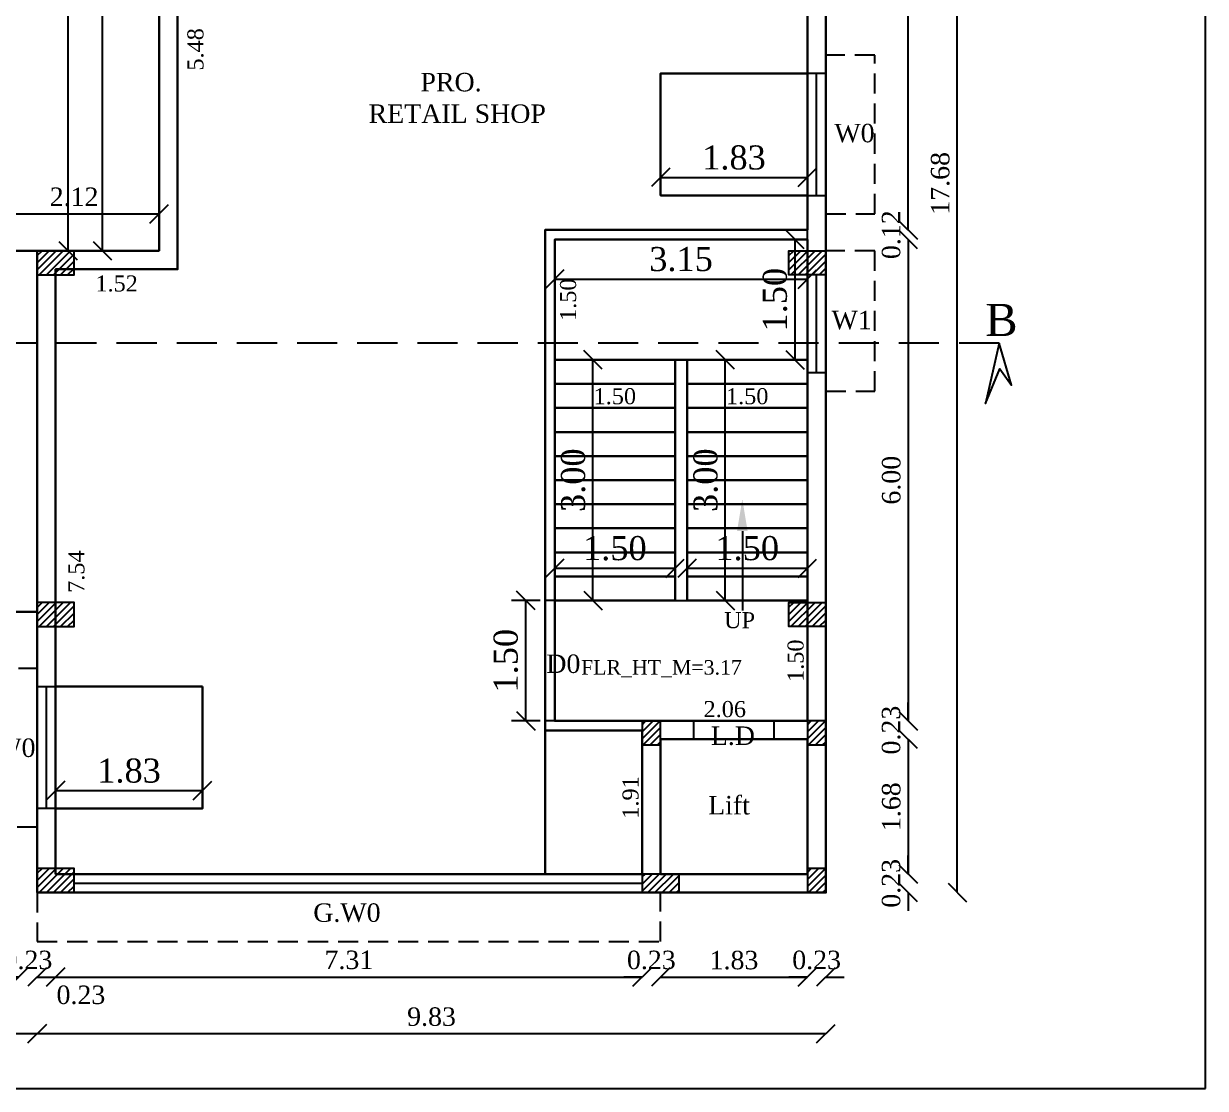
# Model space of a CAD drawing. Header units: metres. Extents: x 2 to 142, y 1 to 82.
# Drawn here: x 127.52 to 142.25, y 2.11 to 15.38 of the extents above; entities that cross this region are included whole.
import ezdxf
from ezdxf import colors
from ezdxf.entities.mleader import LeaderData, LeaderLine
from ezdxf.math import Vec2, Vec3

# ---------------------------------------------------------------- set-up
doc = ezdxf.new("R2010")
doc.units = ezdxf.units.M
doc.header["$MEASUREMENT"] = 0
for name, pattern in [('Dashed (½x)', [0.375, 0.25, -0.125]), ('DASHED2', [0.375, 0.25, -0.125]), ('HIDDENX2', [0.75, 0.5, -0.25])]:
    doc.linetypes.add(name, pattern=pattern)
for name, color, linetype, lineweight in [('BLK_1_FLR_1_BLT_UP_AREA', 13, 'Continuous', 30), ('BLK_1_FLR_1_BLT_UP_AREA_EXISTING', 1, 'Continuous', 30), ('BLK_1_FLR_1_CARPET_AREA', 13, 'Continuous', 30), ('BLK_1_FLR_1_EXIT_WIDTH_STAIR', 1, 'Continuous', 30), ('BLK_1_FLR_1_LIFT_1', 30, 'Continuous', 30), ('BLK_1_FLR_1_REGULAR_ROOM_1', 2, 'Continuous', 30), ('BLK_1_FLR_1_ROOM_1_LIGHT_VENTILATION_1', 232, 'Continuous', 30), ('BLK_1_FLR_1_ROOM_1_LIGHT_VENTILATION_6', 232, 'Continuous', 30), ('BLK_1_FLR_1_STAIR_1', 1, 'Continuous', 30), ('BLK_1_FLR_1_STAIR_1_FLIGHT_1', 7, 'Continuous', 30), ('BLK_1_FLR_1_STAIR_1_FLIGHT_2', 7, 'Continuous', 30), ('BLK_1_FLR_1_STAIR_1_LANDING_1', 7, 'Continuous', 30)]:
    doc.layers.add(name, color=color, linetype=linetype, lineweight=lineweight)
doc.styles.get("Standard").update_dxf_attribs({"font": 'BOOKOS.TTF'})
doc.dimstyles.new('M', dxfattribs={"dimtxt": 0.3, "dimasz": 0.23, "dimexe": 0.18, "dimexo": 0.0625, "dimgap": 0.09, "dimtad": 1, "dimzin": 0, "dimdsep": 46, "dimtxsty": 'Standard', "dimblk": 'OBLIQUE', "dimcen": 0.09, "dimclrd": 256, "dimclre": 256, "dimclrt": 256, "dimadec": 0, "dimazin": 0, "dimtfac": 1, "dimtix": 1, "dimtofl": 0, "dimtmove": 0, "dimatfit": 3, "dimfxl": 0, "dimtolj": 1, "dimtzin": 0, "dimarcsym": 0})
doc.dimstyles.new('PLAN', dxfattribs={"dimtxt": 0.2, "dimasz": 0.08, "dimexe": 0.01, "dimexo": 0.2, "dimgap": 0.04, "dimtad": 1, "dimzin": 1, "dimdsep": 46, "dimtxsty": 'Standard', "dimcen": 2.5, "dimse1": 1, "dimse2": 1, "dimsd1": 1, "dimsd2": 1, "dimclrd": 256, "dimclrt": 256, "dimadec": 0, "dimazin": 0, "dimtfac": 1, "dimtix": 1, "dimtmove": 0, "dimatfit": 3, "dimfxl": 0, "dimlwd": 13, "dimarcsym": 0})
doc.dimstyles.get("Standard").update_dxf_attribs({"dimtxt": 0.23, "dimasz": 0.23, "dimexe": 0.18, "dimexo": 0.0625, "dimgap": 0.09, "dimtad": 1, "dimzin": 0, "dimdsep": 46, "dimtxsty": 'Standard', "dimblk": 'OBLIQUE', "dimcen": 0.09, "dimse1": 1, "dimse2": 1, "dimclrd": 256, "dimclre": 256, "dimclrt": 256, "dimadec": 0, "dimazin": 0, "dimtfac": 1, "dimtix": 1, "dimtofl": 0, "dimtmove": 0, "dimatfit": 3, "dimfxl": 0, "dimtolj": 1, "dimtzin": 0, "dimarcsym": 0})
pattern_1 = [(45, (-16800.35224, 1373.363667), (-0.04419417382, 0.04419417382), [])]
pattern_2 = [(45, (-16800.35224, 1377.748667), (-0.04419417382, 0.04419417382), [])]

# ---------------------------------------------------------------- blocks, each defined once
blk = doc.blocks.new('_Oblique')
at = {"color": 0, "linetype": 'ByBlock', "lineweight": -2}
blk.add_line((-0.5, -0.5), (0.5, 0.5), dxfattribs=at)
blk = doc.blocks.new('*D171')
at = {"lineweight": -2}
blk.add_line((126.862, 4.553), (126.862, 8.053), dxfattribs=at)
at = {"layer": 'Defpoints', "color": 0}
for p in [(126.862, 8.053), (127.686, 8.053), (127.686, 4.553)]:
    blk.add_point(p, dxfattribs=at)
at = {"lineweight": -2, "xscale": 0.23, "yscale": 0.23, "zscale": 0.23}
for p, rotation in [((126.862, 8.053), 90), ((126.862, 4.553), 270)]:
    blk.add_blockref('_Oblique', p, dxfattribs=dict(at, rotation=rotation))
at = {"insert": (126.651, 6.303), "char_height": 0.23, "attachment_point": 5, "rotation": 90}
blk.add_mtext('\\A1;3.50', dxfattribs=at)
blk = doc.blocks.new('*D172')
at = {"lineweight": -2}
blk.add_line((127.086, 13.013), (129.206, 13.013), dxfattribs=at)
at = {"layer": 'Defpoints', "color": 0}
for p in [(129.206, 13.013), (127.086, 12.553), (129.206, 12.553)]:
    blk.add_point(p, dxfattribs=at)
at = {"lineweight": -2, "xscale": 0.23, "yscale": 0.23, "zscale": 0.23, "rotation": 180}
blk.add_blockref('_Oblique', (127.086, 13.013), dxfattribs=at)
at = {"lineweight": -2, "xscale": 0.23, "yscale": 0.23, "zscale": 0.23}
blk.add_blockref('_Oblique', (129.206, 13.013), dxfattribs=at)
at = {"insert": (128.146, 13.224), "char_height": 0.23, "attachment_point": 5}
blk.add_mtext('\\A1;2.12', dxfattribs=at)
blk = doc.blocks.new('*D173')
at = {"lineweight": -2}
blk.add_line((128.07, 12.553), (128.07, 19.613), dxfattribs=at)
at = {"layer": 'Defpoints', "color": 0}
for p in [(127.086, 19.613), (128.07, 19.613), (127.086, 12.553)]:
    blk.add_point(p, dxfattribs=at)
at = {"lineweight": -2, "xscale": 0.23, "yscale": 0.23, "zscale": 0.23}
for p, rotation in [((128.07, 19.613), 90), ((128.07, 12.553), 270)]:
    blk.add_blockref('_Oblique', p, dxfattribs=dict(at, rotation=rotation))
at = {"insert": (127.859, 16.083), "char_height": 0.23, "attachment_point": 5, "rotation": 90}
blk.add_mtext('\\A1;7.06', dxfattribs=at)
blk = doc.blocks.new('*D198')
at = {"lineweight": -2}
blk.add_line((122.186, 3.5), (127.456, 3.5), dxfattribs=at)
at = {"layer": 'Defpoints', "color": 0}
for p in [(122.186, 8.283), (127.456, 8.283), (127.456, 3.5)]:
    blk.add_point(p, dxfattribs=at)
at = {"lineweight": -2, "xscale": 0.23, "yscale": 0.23, "zscale": 0.23, "rotation": 180}
blk.add_blockref('_Oblique', (122.186, 3.5), dxfattribs=at)
at = {"lineweight": -2, "xscale": 0.23, "yscale": 0.23, "zscale": 0.23}
blk.add_blockref('_Oblique', (127.456, 3.5), dxfattribs=at)
at = {"insert": (124.821, 3.714), "char_height": 0.23, "attachment_point": 5}
blk.add_mtext('\\A1;5.27', dxfattribs=at)
blk = doc.blocks.new('*D199')
at = {"lineweight": -2}
blk.add_line((127.686, 3.5), (127.916, 3.5), dxfattribs=at)
at = {"layer": 'Defpoints', "color": 0}
for p in [(127.686, 7.12), (127.916, 4.853), (127.916, 3.5)]:
    blk.add_point(p, dxfattribs=at)
at = {"lineweight": -2, "xscale": 0.23, "yscale": 0.23, "zscale": 0.23, "rotation": 180}
blk.add_blockref('_Oblique', (127.686, 3.5), dxfattribs=at)
at = {"lineweight": -2, "xscale": 0.23, "yscale": 0.23, "zscale": 0.23}
blk.add_blockref('_Oblique', (127.916, 3.5), dxfattribs=at)
at = {"insert": (128.231, 3.276), "char_height": 0.23, "attachment_point": 5}
blk.add_mtext('\\A1;0.23', dxfattribs=at)
blk = doc.blocks.new('*D200')
at = {"lineweight": -2}
blk.add_line((127.916, 3.5), (135.226, 3.5), dxfattribs=at)
at = {"layer": 'Defpoints', "color": 0}
for p in [(127.916, 4.853), (135.226, 4.783), (135.226, 3.5)]:
    blk.add_point(p, dxfattribs=at)
at = {"lineweight": -2, "xscale": 0.23, "yscale": 0.23, "zscale": 0.23, "rotation": 180}
blk.add_blockref('_Oblique', (127.916, 3.5), dxfattribs=at)
at = {"lineweight": -2, "xscale": 0.23, "yscale": 0.23, "zscale": 0.23}
blk.add_blockref('_Oblique', (135.226, 3.5), dxfattribs=at)
at = {"insert": (131.571, 3.712), "char_height": 0.23, "attachment_point": 5}
blk.add_mtext('\\A1;7.31', dxfattribs=at)
blk = doc.blocks.new('*D201')
at = {"lineweight": -2}
for p, q in [((135.226, 3.5), (134.996, 3.5)), ((135.456, 3.5), (135.686, 3.5))]:
    blk.add_line(p, q, dxfattribs=at)
at = {"layer": 'Defpoints', "color": 0}
for p in [(135.226, 4.783), (135.456, 4.783), (135.456, 3.5)]:
    blk.add_point(p, dxfattribs=at)
at = {"lineweight": -2, "xscale": 0.23, "yscale": 0.23, "zscale": 0.23}
blk.add_blockref('_Oblique', (135.226, 3.5), dxfattribs=at)
at = {"lineweight": -2, "xscale": 0.23, "yscale": 0.23, "zscale": 0.23, "rotation": 180}
blk.add_blockref('_Oblique', (135.456, 3.5), dxfattribs=at)
at = {"insert": (135.341, 3.711), "char_height": 0.23, "attachment_point": 5}
blk.add_mtext('\\A1;0.23', dxfattribs=at)
blk = doc.blocks.new('*D202')
at = {"lineweight": -2}
blk.add_line((135.456, 3.5), (137.286, 3.5), dxfattribs=at)
at = {"layer": 'Defpoints', "color": 0}
for p in [(135.456, 4.783), (137.286, 4.853), (137.286, 3.5)]:
    blk.add_point(p, dxfattribs=at)
at = {"lineweight": -2, "xscale": 0.23, "yscale": 0.23, "zscale": 0.23, "rotation": 180}
blk.add_blockref('_Oblique', (135.456, 3.5), dxfattribs=at)
at = {"lineweight": -2, "xscale": 0.23, "yscale": 0.23, "zscale": 0.23}
blk.add_blockref('_Oblique', (137.286, 3.5), dxfattribs=at)
at = {"insert": (136.371, 3.709), "char_height": 0.23, "attachment_point": 5}
blk.add_mtext('\\A1;1.83', dxfattribs=at)
blk = doc.blocks.new('*D203')
at = {"lineweight": -2}
for p, q in [((137.286, 3.5), (137.056, 3.5)), ((137.516, 3.5), (137.746, 3.5))]:
    blk.add_line(p, q, dxfattribs=at)
at = {"layer": 'Defpoints', "color": 0}
for p in [(137.286, 4.853), (137.516, 4.853), (137.516, 3.5)]:
    blk.add_point(p, dxfattribs=at)
at = {"lineweight": -2, "xscale": 0.23, "yscale": 0.23, "zscale": 0.23}
blk.add_blockref('_Oblique', (137.286, 3.5), dxfattribs=at)
at = {"lineweight": -2, "xscale": 0.23, "yscale": 0.23, "zscale": 0.23, "rotation": 180}
blk.add_blockref('_Oblique', (137.516, 3.5), dxfattribs=at)
at = {"insert": (137.401, 3.711), "char_height": 0.23, "attachment_point": 5}
blk.add_mtext('\\A1;0.23', dxfattribs=at)
blk = doc.blocks.new('*D204')
at = {"lineweight": -2}
blk.add_line((127.686, 2.795), (137.516, 2.795), dxfattribs=at)
at = {"layer": 'Defpoints', "color": 0}
for p in [(127.686, 4.553), (137.516, 4.553), (137.516, 2.795)]:
    blk.add_point(p, dxfattribs=at)
at = {"lineweight": -2, "xscale": 0.23, "yscale": 0.23, "zscale": 0.23, "rotation": 180}
blk.add_blockref('_Oblique', (127.686, 2.795), dxfattribs=at)
at = {"lineweight": -2, "xscale": 0.23, "yscale": 0.23, "zscale": 0.23}
blk.add_blockref('_Oblique', (137.516, 2.795), dxfattribs=at)
at = {"insert": (132.601, 3.004), "char_height": 0.23, "attachment_point": 5}
blk.add_mtext('\\A1;9.83', dxfattribs=at)
blk = doc.blocks.new('*D90')
at = {"lineweight": -2}
blk.add_line((109.836, 2.795), (127.686, 2.795), dxfattribs=at)
at = {"layer": 'Defpoints', "color": 0}
for p in [(109.836, 10.583), (127.686, 8.053), (127.686, 2.795)]:
    blk.add_point(p, dxfattribs=at)
at = {"lineweight": -2, "xscale": 0.23, "yscale": 0.23, "zscale": 0.23, "rotation": 180}
blk.add_blockref('_Oblique', (109.836, 2.795), dxfattribs=at)
at = {"lineweight": -2, "xscale": 0.23, "yscale": 0.23, "zscale": 0.23}
blk.add_blockref('_Oblique', (127.686, 2.795), dxfattribs=at)
at = {"insert": (118.761, 3.006), "char_height": 0.23, "attachment_point": 5}
blk.add_mtext('\\A1;17.85', dxfattribs=at)
blk = doc.blocks.new('*D205')
at = {"lineweight": -2}
blk.add_line((128.498, 12.553), (128.498, 22.233), dxfattribs=at)
at = {"layer": 'Defpoints', "color": 0}
for p in [(128.498, 22.233), (129.206, 22.233), (129.206, 12.553)]:
    blk.add_point(p, dxfattribs=at)
at = {"lineweight": -2, "xscale": 0.23, "yscale": 0.23, "zscale": 0.23}
for p, rotation in [((128.498, 22.233), 90), ((128.498, 12.553), 270)]:
    blk.add_blockref('_Oblique', p, dxfattribs=dict(at, rotation=rotation))
at = {"insert": (128.289, 17.393), "char_height": 0.23, "attachment_point": 5, "rotation": 90}
blk.add_mtext('\\A1;9.68', dxfattribs=at)
blk = doc.blocks.new('*D209')
at = {"lineweight": -2}
blk.add_line((138.542, 12.813), (138.542, 22.003), dxfattribs=at)
at = {"layer": 'Defpoints', "color": 0}
for p in [(137.516, 22.003), (138.542, 22.003), (137.286, 12.813)]:
    blk.add_point(p, dxfattribs=at)
at = {"lineweight": -2, "xscale": 0.23, "yscale": 0.23, "zscale": 0.23}
for p, rotation in [((138.542, 22.003), 90), ((138.542, 12.813), 270)]:
    blk.add_blockref('_Oblique', p, dxfattribs=dict(at, rotation=rotation))
at = {"insert": (138.333, 17.408), "char_height": 0.23, "attachment_point": 5, "rotation": 90}
blk.add_mtext('\\A1;9.19', dxfattribs=at)
blk = doc.blocks.new('*D93')
at = {"lineweight": -2}
blk.add_line((139.154, 4.553), (139.154, 22.233), dxfattribs=at)
at = {"layer": 'Defpoints', "color": 0}
for p in [(137.516, 22.233), (139.154, 22.233), (137.516, 4.553)]:
    blk.add_point(p, dxfattribs=at)
at = {"lineweight": -2, "xscale": 0.23, "yscale": 0.23, "zscale": 0.23}
for p, rotation in [((139.154, 22.233), 90), ((139.154, 4.553), 270)]:
    blk.add_blockref('_Oblique', p, dxfattribs=dict(at, rotation=rotation))
at = {"insert": (138.943, 13.393), "char_height": 0.23, "attachment_point": 5, "rotation": 90}
blk.add_mtext('\\A1;17.68', dxfattribs=at)
blk = doc.blocks.new('*D78')
at = {"lineweight": -2}
for p, q in [((127.456, 3.5), (127.226, 3.5)), ((127.686, 3.5), (127.916, 3.5))]:
    blk.add_line(p, q, dxfattribs=at)
at = {"layer": 'Defpoints', "color": 0}
for p in [(127.456, 3.5), (127.456, 3.5), (127.686, 3.5)]:
    blk.add_point(p, dxfattribs=at)
at = {"lineweight": -2, "xscale": 0.23, "yscale": 0.23, "zscale": 0.23}
blk.add_blockref('_Oblique', (127.456, 3.5), dxfattribs=at)
at = {"lineweight": -2, "xscale": 0.23, "yscale": 0.23, "zscale": 0.23, "rotation": 180}
blk.add_blockref('_Oblique', (127.686, 3.5), dxfattribs=at)
at = {"insert": (127.571, 3.711), "char_height": 0.23, "attachment_point": 5}
blk.add_mtext('\\A1;0.23', dxfattribs=at)
blk = doc.blocks.new('*D249')
at = {"lineweight": -2}
for p, q in [((138.542, 6.693), (138.542, 6.923)), ((138.542, 6.463), (138.542, 6.233))]:
    blk.add_line(p, q, dxfattribs=at)
at = {"layer": 'Defpoints', "color": 0}
for p in [(137.286, 6.693), (137.286, 6.463), (138.542, 6.463)]:
    blk.add_point(p, dxfattribs=at)
at = {"lineweight": -2, "xscale": 0.23, "yscale": 0.23, "zscale": 0.23}
for p, rotation in [((138.542, 6.693), 270), ((138.542, 6.463), 90)]:
    blk.add_blockref('_Oblique', p, dxfattribs=dict(at, rotation=rotation))
at = {"insert": (138.331, 6.578), "char_height": 0.23, "attachment_point": 5, "rotation": 90}
blk.add_mtext('\\A1;0.23', dxfattribs=at)
blk = doc.blocks.new('*D250')
at = {"lineweight": -2}
blk.add_line((138.542, 6.463), (138.542, 4.783), dxfattribs=at)
at = {"layer": 'Defpoints', "color": 0}
for p in [(137.286, 6.463), (137.286, 4.783), (138.542, 4.783)]:
    blk.add_point(p, dxfattribs=at)
at = {"lineweight": -2, "xscale": 0.23, "yscale": 0.23, "zscale": 0.23}
for p, rotation in [((138.542, 6.463), 90), ((138.542, 4.783), 270)]:
    blk.add_blockref('_Oblique', p, dxfattribs=dict(at, rotation=rotation))
at = {"insert": (138.333, 5.623), "char_height": 0.23, "attachment_point": 5, "rotation": 90}
blk.add_mtext('\\A1;1.68', dxfattribs=at)
blk = doc.blocks.new('*D251')
at = {"lineweight": -2}
for p, q in [((138.542, 4.783), (138.542, 5.013)), ((138.542, 4.553), (138.542, 4.323))]:
    blk.add_line(p, q, dxfattribs=at)
at = {"layer": 'Defpoints', "color": 0}
for p in [(137.286, 4.783), (137.286, 4.553), (138.542, 4.553)]:
    blk.add_point(p, dxfattribs=at)
at = {"lineweight": -2, "xscale": 0.23, "yscale": 0.23, "zscale": 0.23}
for p, rotation in [((138.542, 4.783), 270), ((138.542, 4.553), 90)]:
    blk.add_blockref('_Oblique', p, dxfattribs=dict(at, rotation=rotation))
at = {"insert": (138.331, 4.668), "char_height": 0.23, "attachment_point": 5, "rotation": 90}
blk.add_mtext('\\A1;0.23', dxfattribs=at)
blk = doc.blocks.new('*D256')
at = {"layer": 'Defpoints', "color": 0}
for p in [(135.786, 10.593), (137.286, 10.593), (137.286, 10.593)]:
    blk.add_point(p, dxfattribs=at)
at = {"insert": (136.536, 10.738), "char_height": 0.2, "attachment_point": 5}
blk.add_mtext('1.50', dxfattribs=at)
blk = doc.blocks.new('*D257')
at = {"layer": 'Defpoints', "color": 0}
for p in [(134.136, 12.693), (134.451, 12.693), (134.136, 11.193)]:
    blk.add_point(p, dxfattribs=at)
at = {"insert": (134.305, 11.943), "char_height": 0.2, "attachment_point": 5, "rotation": 90}
blk.add_mtext('1.50', dxfattribs=at)
blk = doc.blocks.new('*D307')
at = {"layer": 'BLK_1_FLR_1_ROOM_1_LIGHT_VENTILATION_6', "lineweight": -2}
for p, q in [((135.456, 13.305), (135.456, 13.648)), ((137.286, 13.305), (137.286, 13.648)), ((135.456, 13.468), (137.286, 13.468))]:
    blk.add_line(p, q, dxfattribs=at)
at = {"layer": 'Defpoints', "color": 0}
for p in [(137.286, 13.468), (135.456, 13.243), (137.286, 13.243)]:
    blk.add_point(p, dxfattribs=at)
at = {"layer": 'BLK_1_FLR_1_ROOM_1_LIGHT_VENTILATION_6', "lineweight": -2, "xscale": 0.23, "yscale": 0.23, "zscale": 0.23, "rotation": 180}
blk.add_blockref('_Oblique', (135.456, 13.468), dxfattribs=at)
at = {"layer": 'BLK_1_FLR_1_ROOM_1_LIGHT_VENTILATION_6', "lineweight": -2, "xscale": 0.23, "yscale": 0.23, "zscale": 0.23}
blk.add_blockref('_Oblique', (137.286, 13.468), dxfattribs=at)
at = {"layer": 'BLK_1_FLR_1_ROOM_1_LIGHT_VENTILATION_6', "insert": (136.371, 13.713), "char_height": 0.3, "attachment_point": 5}
blk.add_mtext('\\A1;1.83', dxfattribs=at)
blk = doc.blocks.new('*D320')
at = {"layer": 'BLK_1_FLR_1_STAIR_1_FLIGHT_1', "color": 1, "lineweight": -2}
for p, q in [((135.849, 11.193), (136.443, 11.193)), ((136.263, 8.193), (136.263, 11.193)), ((135.849, 8.193), (136.443, 8.193))]:
    blk.add_line(p, q, dxfattribs=at)
at = {"layer": 'Defpoints', "color": 0}
for p in [(135.786, 11.193), (136.263, 11.193), (135.786, 8.193)]:
    blk.add_point(p, dxfattribs=at)
at = {"layer": 'BLK_1_FLR_1_STAIR_1_FLIGHT_1', "color": 1, "lineweight": -2, "xscale": 0.23, "yscale": 0.23, "zscale": 0.23}
for p, rotation in [((136.263, 11.193), 90), ((136.263, 8.193), 270)]:
    blk.add_blockref('_Oblique', p, dxfattribs=dict(at, rotation=rotation))
at = {"layer": 'BLK_1_FLR_1_STAIR_1_FLIGHT_1', "color": 1, "insert": (136.018, 9.693), "char_height": 0.3, "attachment_point": 5, "rotation": 90}
blk.add_mtext('\\A1;3.00', dxfattribs=at)
blk = doc.blocks.new('*D321')
at = {"layer": 'BLK_1_FLR_1_STAIR_1_FLIGHT_1', "color": 2, "lineweight": -2}
for p, q in [((135.786, 8.555), (135.786, 8.775)), ((137.286, 8.555), (137.286, 8.775)), ((135.786, 8.595), (137.286, 8.595))]:
    blk.add_line(p, q, dxfattribs=at)
at = {"layer": 'Defpoints', "color": 0}
for p in [(137.286, 8.595), (135.786, 8.493), (137.286, 8.493)]:
    blk.add_point(p, dxfattribs=at)
at = {"layer": 'BLK_1_FLR_1_STAIR_1_FLIGHT_1', "color": 2, "lineweight": -2, "xscale": 0.23, "yscale": 0.23, "zscale": 0.23, "rotation": 180}
blk.add_blockref('_Oblique', (135.786, 8.595), dxfattribs=at)
at = {"layer": 'BLK_1_FLR_1_STAIR_1_FLIGHT_1', "color": 2, "lineweight": -2, "xscale": 0.23, "yscale": 0.23, "zscale": 0.23}
blk.add_blockref('_Oblique', (137.286, 8.595), dxfattribs=at)
at = {"layer": 'BLK_1_FLR_1_STAIR_1_FLIGHT_1', "color": 2, "insert": (136.536, 8.843), "char_height": 0.3, "attachment_point": 5}
blk.add_mtext('\\A1;1.50', dxfattribs=at)
blk = doc.blocks.new('*D322')
at = {"layer": 'BLK_1_FLR_1_STAIR_1_FLIGHT_2', "color": 1, "lineweight": -2}
for p, q in [((134.199, 11.193), (134.793, 11.193)), ((134.613, 8.193), (134.613, 11.193)), ((134.199, 8.193), (134.793, 8.193))]:
    blk.add_line(p, q, dxfattribs=at)
at = {"layer": 'Defpoints', "color": 0}
for p in [(134.136, 11.193), (134.613, 11.193), (134.136, 8.193)]:
    blk.add_point(p, dxfattribs=at)
at = {"layer": 'BLK_1_FLR_1_STAIR_1_FLIGHT_2', "color": 1, "lineweight": -2, "xscale": 0.23, "yscale": 0.23, "zscale": 0.23}
for p, rotation in [((134.613, 11.193), 90), ((134.613, 8.193), 270)]:
    blk.add_blockref('_Oblique', p, dxfattribs=dict(at, rotation=rotation))
at = {"layer": 'BLK_1_FLR_1_STAIR_1_FLIGHT_2', "color": 1, "insert": (134.368, 9.693), "char_height": 0.3, "attachment_point": 5, "rotation": 90}
blk.add_mtext('\\A1;3.00', dxfattribs=at)
blk = doc.blocks.new('*D323')
at = {"layer": 'BLK_1_FLR_1_STAIR_1_FLIGHT_2', "color": 2, "lineweight": -2}
for p, q in [((134.136, 8.555), (134.136, 8.775)), ((135.636, 8.555), (135.636, 8.775)), ((134.136, 8.595), (135.636, 8.595))]:
    blk.add_line(p, q, dxfattribs=at)
at = {"layer": 'Defpoints', "color": 0}
for p in [(135.636, 8.595), (134.136, 8.493), (135.636, 8.493)]:
    blk.add_point(p, dxfattribs=at)
at = {"layer": 'BLK_1_FLR_1_STAIR_1_FLIGHT_2', "color": 2, "lineweight": -2, "xscale": 0.23, "yscale": 0.23, "zscale": 0.23, "rotation": 180}
blk.add_blockref('_Oblique', (134.136, 8.595), dxfattribs=at)
at = {"layer": 'BLK_1_FLR_1_STAIR_1_FLIGHT_2', "color": 2, "lineweight": -2, "xscale": 0.23, "yscale": 0.23, "zscale": 0.23}
blk.add_blockref('_Oblique', (135.636, 8.595), dxfattribs=at)
at = {"layer": 'BLK_1_FLR_1_STAIR_1_FLIGHT_2', "color": 2, "insert": (134.886, 8.843), "char_height": 0.3, "attachment_point": 5}
blk.add_mtext('\\A1;1.50', dxfattribs=at)
blk = doc.blocks.new('*D330')
at = {"layer": 'BLK_1_FLR_1_STAIR_1_LANDING_1', "color": 1, "lineweight": -2}
for p, q in [((137.224, 12.693), (136.951, 12.693)), ((137.131, 12.693), (137.131, 11.193)), ((137.224, 11.193), (136.951, 11.193))]:
    blk.add_line(p, q, dxfattribs=at)
at = {"layer": 'Defpoints', "color": 0}
for p in [(137.286, 12.693), (137.131, 11.193), (137.286, 11.193)]:
    blk.add_point(p, dxfattribs=at)
at = {"layer": 'BLK_1_FLR_1_STAIR_1_LANDING_1', "color": 1, "lineweight": -2, "xscale": 0.23, "yscale": 0.23, "zscale": 0.23}
for p, rotation in [((137.131, 12.693), 90), ((137.131, 11.193), 270)]:
    blk.add_blockref('_Oblique', p, dxfattribs=dict(at, rotation=rotation))
at = {"layer": 'BLK_1_FLR_1_STAIR_1_LANDING_1', "color": 1, "insert": (136.883, 11.943), "char_height": 0.3, "attachment_point": 5, "rotation": 90}
blk.add_mtext('\\A1;1.50', dxfattribs=at)
blk = doc.blocks.new('*D331')
at = {"layer": 'BLK_1_FLR_1_STAIR_1_LANDING_1', "color": 2, "lineweight": -2}
for p, q in [((134.136, 12.63), (134.136, 12.019)), ((137.286, 12.63), (137.286, 12.019)), ((134.136, 12.199), (137.286, 12.199))]:
    blk.add_line(p, q, dxfattribs=at)
at = {"layer": 'Defpoints', "color": 0}
for p in [(134.136, 12.693), (137.286, 12.693), (137.286, 12.199)]:
    blk.add_point(p, dxfattribs=at)
at = {"layer": 'BLK_1_FLR_1_STAIR_1_LANDING_1', "color": 2, "lineweight": -2, "xscale": 0.23, "yscale": 0.23, "zscale": 0.23, "rotation": 180}
blk.add_blockref('_Oblique', (134.136, 12.199), dxfattribs=at)
at = {"layer": 'BLK_1_FLR_1_STAIR_1_LANDING_1', "color": 2, "lineweight": -2, "xscale": 0.23, "yscale": 0.23, "zscale": 0.23}
blk.add_blockref('_Oblique', (137.286, 12.199), dxfattribs=at)
at = {"layer": 'BLK_1_FLR_1_STAIR_1_LANDING_1', "color": 2, "insert": (135.711, 12.447), "char_height": 0.3, "attachment_point": 5}
blk.add_mtext('\\A1;3.15', dxfattribs=at)
blk = doc.blocks.new('*D336')
at = {"layer": 'BLK_1_FLR_1_EXIT_WIDTH_STAIR', "lineweight": -2}
for p, q in [((133.954, 8.193), (133.596, 8.193)), ((133.776, 6.693), (133.776, 8.193)), ((133.954, 6.693), (133.596, 6.693))]:
    blk.add_line(p, q, dxfattribs=at)
at = {"layer": 'Defpoints', "color": 0}
for p in [(133.776, 8.193), (134.016, 8.193), (134.016, 6.693)]:
    blk.add_point(p, dxfattribs=at)
at = {"layer": 'BLK_1_FLR_1_EXIT_WIDTH_STAIR', "lineweight": -2, "xscale": 0.23, "yscale": 0.23, "zscale": 0.23}
for p, rotation in [((133.776, 8.193), 90), ((133.776, 6.693), 270)]:
    blk.add_blockref('_Oblique', p, dxfattribs=dict(at, rotation=rotation))
at = {"layer": 'BLK_1_FLR_1_EXIT_WIDTH_STAIR', "insert": (133.528, 7.443), "char_height": 0.3, "attachment_point": 5, "rotation": 90}
blk.add_mtext('\\A1;1.50', dxfattribs=at)
blk = doc.blocks.new('*D347')
at = {"layer": 'BLK_1_FLR_1_ROOM_1_LIGHT_VENTILATION_1', "lineweight": -2}
for p, q in [((127.916, 5.663), (127.916, 6.005)), ((129.746, 5.663), (129.746, 6.005)), ((127.916, 5.825), (129.746, 5.825))]:
    blk.add_line(p, q, dxfattribs=at)
at = {"layer": 'Defpoints', "color": 0}
for p in [(129.746, 5.825), (127.916, 5.6), (129.746, 5.6)]:
    blk.add_point(p, dxfattribs=at)
at = {"layer": 'BLK_1_FLR_1_ROOM_1_LIGHT_VENTILATION_1', "lineweight": -2, "xscale": 0.23, "yscale": 0.23, "zscale": 0.23, "rotation": 180}
blk.add_blockref('_Oblique', (127.916, 5.825), dxfattribs=at)
at = {"layer": 'BLK_1_FLR_1_ROOM_1_LIGHT_VENTILATION_1', "lineweight": -2, "xscale": 0.23, "yscale": 0.23, "zscale": 0.23}
blk.add_blockref('_Oblique', (129.746, 5.825), dxfattribs=at)
at = {"layer": 'BLK_1_FLR_1_ROOM_1_LIGHT_VENTILATION_1', "insert": (128.831, 6.07), "char_height": 0.3, "attachment_point": 5}
blk.add_mtext('\\A1;1.83', dxfattribs=at)
blk = doc.blocks.new('*D348')
at = {"lineweight": -2}
for p, q in [((138.542, 12.813), (138.542, 13.043)), ((138.542, 12.693), (138.542, 12.463))]:
    blk.add_line(p, q, dxfattribs=at)
at = {"layer": 'Defpoints', "color": 0}
for p in [(137.286, 12.813), (137.286, 12.693), (138.542, 12.693)]:
    blk.add_point(p, dxfattribs=at)
at = {"lineweight": -2, "xscale": 0.23, "yscale": 0.23, "zscale": 0.23}
for p, rotation in [((138.542, 12.813), 270), ((138.542, 12.693), 90)]:
    blk.add_blockref('_Oblique', p, dxfattribs=dict(at, rotation=rotation))
at = {"insert": (138.331, 12.753), "char_height": 0.23, "attachment_point": 5, "rotation": 90}
blk.add_mtext('\\A1;0.12', dxfattribs=at)
blk = doc.blocks.new('*D349')
at = {"lineweight": -2}
blk.add_line((138.542, 12.693), (138.542, 6.693), dxfattribs=at)
at = {"layer": 'Defpoints', "color": 0}
for p in [(137.286, 12.693), (137.516, 6.693), (138.542, 6.693)]:
    blk.add_point(p, dxfattribs=at)
at = {"lineweight": -2, "xscale": 0.23, "yscale": 0.23, "zscale": 0.23}
for p, rotation in [((138.542, 12.693), 90), ((138.542, 6.693), 270)]:
    blk.add_blockref('_Oblique', p, dxfattribs=dict(at, rotation=rotation))
at = {"insert": (138.333, 9.693), "char_height": 0.23, "attachment_point": 5, "rotation": 90}
blk.add_mtext('\\A1;6.00', dxfattribs=at)

msp = doc.modelspace()

# ---------------------------------------------------------------- hatches: boundary and pattern name
h = msp.add_hatch()
h.set_pattern_fill('ANSI31', color=3, scale=0.5)
h.set_pattern_definition(pattern_2)
h.paths.add_polyline_path([(128.146, 12.553), (127.686, 12.553), (127.686, 12.253), (128.146, 12.253)])
h = msp.add_hatch()
h.set_pattern_fill('ANSI31', color=3, scale=0.5)
h.set_pattern_definition(pattern_2)
h.paths.add_polyline_path([(137.056, 12.253), (137.516, 12.253), (137.516, 12.553), (137.056, 12.553)])
h = msp.add_hatch()
h.set_pattern_fill('ANSI31', color=3, scale=0.5)
h.set_pattern_definition(pattern_1)
h.paths.add_polyline_path([(128.146, 8.168), (127.686, 8.168), (127.686, 7.868), (128.146, 7.868)])
h = msp.add_hatch()
h.set_pattern_fill('ANSI31', color=3, scale=0.5)
h.set_pattern_definition(pattern_1)
h.paths.add_polyline_path([(137.056, 7.868), (137.516, 7.868), (137.516, 8.168), (137.056, 8.168)])
h = msp.add_hatch()
h.set_pattern_fill('ANSI31', color=3, scale=0.5)
h.set_pattern_definition([(45, (-16790.9999, 1369.11707), (-0.04419417382, 0.04419417382), [])])
h.paths.add_polyline_path([(135.226, 6.393), (135.456, 6.393), (135.456, 6.693), (135.226, 6.693)])
h = msp.add_hatch()
h.set_pattern_fill('ANSI31', color=3, scale=0.5)
h.set_pattern_definition([(45, (-16788.9399, 1369.11707), (-0.04419417382, 0.04419417382), [])])
h.paths.add_polyline_path([(137.286, 6.393), (137.516, 6.393), (137.516, 6.693), (137.286, 6.693)])
h = msp.add_hatch()
h.set_pattern_fill('ANSI31', color=3, scale=0.5)
h.set_pattern_definition([(45, (-16800.35224, 1370.048667), (-0.04419417382, 0.04419417382), [])])
h.paths.add_polyline_path([(128.146, 4.853), (127.686, 4.853), (127.686, 4.553), (128.146, 4.553)])
h = msp.add_hatch()
h.set_pattern_fill('ANSI31', color=3, scale=0.5)
h.set_pattern_definition([(45, (-16788.13042, 1349.317324), (-0.04419417382, 0.04419417382), [])])
h.paths.add_polyline_path([(135.686, 4.783), (135.226, 4.783), (135.226, 4.668), (135.571, 4.668), (135.571, 4.553), (135.686, 4.553)])
h.paths.add_polyline_path([(135.571, 4.668), (135.226, 4.668), (135.226, 4.553), (135.571, 4.553)], flags=17)
h = msp.add_hatch()
h.set_pattern_fill('ANSI31', color=3, scale=0.5)
h.set_pattern_definition([(45, (-16788.9399, 1367.27707), (-0.04419417382, 0.04419417382), [])])
h.paths.add_polyline_path([(137.286, 4.553), (137.516, 4.553), (137.516, 4.853), (137.286, 4.853)])

# ---------------------------------------------------------------- linework, layer by layer
at = {"color": 2}
for p, q in [((142.246, 2.112), (142.246, 82.112)), ((2.246, 2.112), (142.246, 2.112))]:
    msp.add_line(p, q, dxfattribs=at)
at = {"color": 1}
for p, q in [((129.206, 15.453), (129.206, 12.553)), ((129.436, 15.453), (129.436, 12.323)), ((137.286, 14.763), (137.286, 15.453)), ((137.516, 14.763), (137.516, 15.453)), ((137.286, 12.553), (137.286, 13.243)), ((137.516, 12.553), (137.516, 13.243)), ((134.016, 6.573), (134.016, 12.813)), ((134.016, 12.813), (137.286, 12.813)), ((134.136, 8.193), (134.136, 12.693)), ((134.136, 12.693), (137.286, 12.693)), ((127.746, 12.553), (127.086, 12.553)), ((128.146, 12.553), (129.206, 12.553)), ((127.686, 12.253), (127.686, 8.168)), ((127.916, 12.253), (127.916, 8.168)), ((128.146, 12.323), (129.436, 12.323)), ((137.286, 8.168), (137.286, 11.033)), ((137.516, 8.168), (137.516, 11.033)), ((134.136, 8.193), (134.016, 8.193)), ((127.686, 8.053), (125.696, 8.053)), ((127.686, 7.868), (127.686, 7.12)), ((127.916, 7.868), (127.916, 7.12)), ((137.286, 6.693), (137.286, 7.868)), ((137.516, 6.693), (137.516, 7.868)), ((135.226, 6.693), (134.016, 6.693)), ((135.456, 6.693), (137.286, 6.693)), ((135.871, 6.463), (135.871, 6.693)), ((136.871, 6.463), (136.871, 6.693)), ((135.226, 6.573), (134.016, 6.573)), ((135.226, 6.393), (135.226, 4.783)), ((135.456, 6.463), (135.871, 6.463)), ((135.456, 6.393), (135.456, 4.783)), ((136.871, 6.463), (137.286, 6.463)), ((137.286, 4.853), (137.286, 6.393)), ((137.516, 4.853), (137.516, 6.393)), ((127.686, 5.6), (127.686, 4.853)), ((127.916, 5.6), (127.916, 4.853)), ((135.686, 4.783), (137.286, 4.783)), ((135.686, 4.553), (137.516, 4.553))]:
    msp.add_line(p, q, dxfattribs=at)
at = {"color": 5}
for p, q in [((137.286, 13.243), (137.286, 14.763)), ((137.401, 13.243), (137.401, 14.763)), ((137.516, 13.243), (137.516, 14.763)), ((137.286, 11.033), (137.286, 12.253)), ((137.401, 11.033), (137.401, 12.253)), ((137.516, 11.033), (137.516, 12.253)), ((135.636, 8.193), (135.636, 11.193)), ((135.636, 11.193), (135.786, 11.193)), ((135.786, 8.193), (135.786, 11.193)), ((135.786, 11.193), (135.786, 11.193)), ((135.786, 11.193), (137.286, 11.193)), ((135.786, 10.893), (137.286, 10.893)), ((135.786, 10.593), (137.286, 10.593)), ((135.786, 10.293), (137.286, 10.293)), ((135.786, 9.993), (137.286, 9.993)), ((135.786, 9.693), (137.286, 9.693)), ((135.786, 9.393), (137.286, 9.393)), ((135.786, 9.093), (137.286, 9.093)), ((135.786, 8.793), (137.286, 8.793)), ((135.786, 8.493), (137.286, 8.493)), ((135.636, 8.193), (135.786, 8.193)), ((135.786, 8.193), (137.286, 8.193)), ((135.786, 8.193), (135.786, 8.193)), ((127.686, 5.6), (127.686, 7.12)), ((127.801, 5.6), (127.801, 7.12)), ((127.916, 5.6), (127.916, 7.12)), ((128.146, 4.783), (135.226, 4.783)), ((128.146, 4.668), (135.226, 4.668)), ((128.146, 4.553), (135.226, 4.553))]:
    msp.add_line(p, q, dxfattribs=at)
at = {"color": 5, "linetype": 'HIDDENX2'}
msp.add_line((139.676, 11.403), (109.415, 11.403), dxfattribs=at)
at = {"color": 5, "linetype": 'DASHED2'}
for p, q in [((134.136, 11.193), (135.636, 11.193)), ((134.136, 10.893), (135.636, 10.893)), ((134.136, 10.593), (135.636, 10.593)), ((134.136, 10.293), (135.636, 10.293)), ((134.136, 9.993), (135.636, 9.993)), ((134.136, 9.693), (135.636, 9.693)), ((134.136, 9.393), (135.636, 9.393)), ((134.136, 9.093), (135.636, 9.093)), ((134.136, 8.793), (135.636, 8.793)), ((134.136, 8.493), (135.636, 8.493))]:
    msp.add_line(p, q, dxfattribs=at)
at = {"color": 5, "linetype": 'Dashed (½x)'}
for points in [[(137.516, 13.013), (138.126, 13.013), (138.126, 14.993), (137.516, 14.993)], [(137.516, 10.803), (138.126, 10.803), (138.126, 12.553), (137.516, 12.553)], [(127.686, 5.37), (127.076, 5.37), (127.076, 7.35), (127.686, 7.35)], [(127.686, 4.553), (127.686, 3.943), (135.456, 3.943), (135.456, 4.553)]]:
    msp.add_lwpolyline(points, dxfattribs=at)
at = {"color": 1}
for points in [[(137.516, 14.763), (137.286, 14.763)], [(137.286, 13.243), (137.516, 13.243)], [(137.516, 11.033), (137.286, 11.033)], [(127.686, 7.12), (127.916, 7.12)], [(127.916, 5.6), (127.686, 5.6)]]:
    msp.add_lwpolyline(points, dxfattribs=at)
for points in [[(127.686, 12.553), (127.686, 12.253), (128.146, 12.253), (128.146, 12.553)], [(137.516, 12.553), (137.516, 12.253), (137.056, 12.253), (137.056, 12.553)], [(127.686, 8.168), (127.686, 7.868), (128.146, 7.868), (128.146, 8.168)], [(137.516, 8.168), (137.516, 7.868), (137.056, 7.868), (137.056, 8.168)], [(135.226, 6.393), (135.456, 6.393), (135.456, 6.693), (135.226, 6.693)], [(137.286, 6.393), (137.516, 6.393), (137.516, 6.693), (137.286, 6.693)], [(127.686, 4.853), (127.686, 4.553), (128.146, 4.553), (128.146, 4.853)], [(135.226, 4.783), (135.226, 4.553), (135.686, 4.553), (135.686, 4.783)], [(137.286, 4.553), (137.516, 4.553), (137.516, 4.853), (137.286, 4.853)]]:
    msp.add_lwpolyline(points, close=True, dxfattribs=at)
at = {"color": 5}
msp.add_lwpolyline([(139.676, 11.403), (139.505, 10.647), (139.686, 11.083), (139.828, 10.879), (139.676, 11.403)], close=True, dxfattribs=at)
at = {"layer": 'BLK_1_FLR_1_BLT_UP_AREA', "color": 13}
msp.add_lwpolyline([(127.686, 4.553), (127.686, 12.553), (129.206, 12.553), (129.206, 22.233), (137.516, 22.233), (137.516, 4.553)], close=True, dxfattribs=at)
at = {"layer": 'BLK_1_FLR_1_BLT_UP_AREA_EXISTING', "color": 1}
msp.add_lwpolyline([(127.686, 12.553), (127.086, 12.553), (127.086, 16.263), (124.196, 16.263), (124.196, 15.633), (121.956, 15.633), (121.956, 13.543), (117.466, 13.543), (117.466, 19.163), (112.086, 19.163), (112.086, 16.263), (109.836, 16.263), (109.836, 10.583), (117.236, 10.583), (117.236, 7.983), (122.186, 7.983), (122.186, 8.053), (127.686, 8.053)], close=True, dxfattribs=at)
at = {"layer": 'BLK_1_FLR_1_CARPET_AREA', "color": 13}
msp.add_lwpolyline([(134.016, 6.573), (135.226, 6.573), (135.226, 4.783), (127.916, 4.783), (127.916, 12.323), (129.436, 12.323), (129.436, 17.803), (130.856, 17.803), (130.856, 22.003), (137.286, 22.003), (137.286, 12.813), (134.016, 12.813)], close=True, dxfattribs=at)
at = {"layer": 'BLK_1_FLR_1_LIFT_1', "color": 30}
msp.add_lwpolyline([(137.286, 6.463), (135.456, 6.463), (135.456, 4.783), (137.286, 4.783)], close=True, dxfattribs=at)
at = {"layer": 'BLK_1_FLR_1_REGULAR_ROOM_1', "color": 2}
msp.add_lwpolyline([(137.286, 12.813), (137.286, 22.003), (130.856, 22.003), (130.856, 17.803), (129.436, 17.803), (129.436, 12.323), (127.916, 12.323), (127.916, 4.783), (134.016, 4.783), (134.016, 12.813)], close=True, dxfattribs=at)
at = {"layer": 'BLK_1_FLR_1_ROOM_1_LIGHT_VENTILATION_1', "color": 2}
msp.add_lwpolyline([(129.746, 7.12), (127.916, 7.12), (127.916, 5.6), (129.746, 5.6)], close=True, dxfattribs=at)
at = {"layer": 'BLK_1_FLR_1_ROOM_1_LIGHT_VENTILATION_6', "color": 2}
msp.add_lwpolyline([(137.286, 14.763), (135.456, 14.763), (135.456, 13.243), (137.286, 13.243)], close=True, dxfattribs=at)
at = {"layer": 'BLK_1_FLR_1_STAIR_1', "color": 1}
msp.add_lwpolyline([(137.286, 6.693), (134.136, 6.693), (134.136, 12.693), (137.286, 12.693)], close=True, dxfattribs=at)
at = {"layer": 'BLK_1_FLR_1_STAIR_1_FLIGHT_1', "color": 7}
for p, q in [((135.786, 11.193), (137.286, 11.193)), ((135.786, 10.893), (137.286, 10.893)), ((135.786, 10.593), (137.286, 10.593)), ((135.786, 10.293), (137.286, 10.293)), ((135.786, 9.993), (137.286, 9.993)), ((135.786, 9.693), (137.286, 9.693)), ((135.786, 9.393), (137.286, 9.393)), ((135.786, 9.093), (137.286, 9.093)), ((135.786, 8.793), (137.286, 8.793)), ((135.786, 8.493), (137.286, 8.493)), ((135.786, 8.193), (137.286, 8.193))]:
    msp.add_line(p, q, dxfattribs=at)
msp.add_lwpolyline([(135.786, 11.193), (137.286, 11.193), (137.286, 8.193), (135.786, 8.193)], close=True, dxfattribs=at)
at = {"layer": 'BLK_1_FLR_1_STAIR_1_FLIGHT_2', "color": 7}
for p, q in [((134.136, 11.193), (135.636, 11.193)), ((134.136, 10.893), (135.636, 10.893)), ((134.136, 10.593), (135.636, 10.593)), ((134.136, 10.293), (135.636, 10.293)), ((134.136, 9.993), (135.636, 9.993)), ((134.136, 9.693), (135.636, 9.693)), ((134.136, 9.393), (135.636, 9.393)), ((134.136, 9.093), (135.636, 9.093)), ((134.136, 8.793), (135.636, 8.793)), ((134.136, 8.493), (135.636, 8.493)), ((134.136, 8.193), (135.636, 8.193))]:
    msp.add_line(p, q, dxfattribs=at)
msp.add_lwpolyline([(134.136, 11.193), (135.636, 11.193), (135.636, 8.193), (134.136, 8.193)], close=True, dxfattribs=at)
at = {"layer": 'BLK_1_FLR_1_STAIR_1_LANDING_1', "color": 7}
msp.add_lwpolyline([(137.286, 11.193), (134.136, 11.193), (134.136, 12.693), (137.286, 12.693)], close=True, dxfattribs=at)

# ---------------------------------------------------------------- texts
for s, height, p in [('PRO.', 0.23, (132.463, 14.54)), ('RETAIL SHOP', 0.23, (131.817, 14.147)), ('W0', 0.23, (137.622, 13.905)), ('W1', 0.23, (137.587, 11.575)), ('UP', 0.2, (136.248, 7.848)), ('D0', 0.23, (134.032, 7.29)), ('L.D', 0.23, (136.082, 6.393)), ('W0', 0.23, (127.163, 6.243)), ('Lift', 0.23, (136.048, 5.527)), ('G.W0', 0.23, (131.127, 4.188))]:
    msp.add_text(s, height=height).set_placement(p)
at = {"linetype": 'Continuous'}
msp.add_text('B', height=0.4, rotation=360, dxfattribs=at).set_placement((139.503, 11.491))
at = {"char_height": 0.2, "attachment_point": 5, "rotation": 90}
for s, insert in [('5.48', (129.66, 15.063)), ('7.54', (128.176, 8.553)), ('1.50', (137.141, 7.443)), ('1.91', (135.083, 5.738))]:
    msp.add_mtext(s, dxfattribs=dict(at, insert=insert))
at = {"char_height": 0.2, "attachment_point": 5}
for s, insert in [('1.52', (128.676, 12.143)), ('1.50', (134.886, 10.738)), ('2.06', (136.256, 6.838))]:
    msp.add_mtext(s, dxfattribs=dict(at, insert=insert))
at = {"layer": 'BLK_1_FLR_1_STAIR_1', "color": 1, "insert": (134.465, 7.45), "char_height": 0.18, "width": 1.60521, "attachment_point": 1}
msp.add_mtext('FLR_HT_M=3.17', dxfattribs=at)

# ---------------------------------------------------------------- dimensions: what is measured, and where the dimension line sits
for base, p1, p2, picture, middle in [((128.498, 22.233), (129.206, 12.553), (129.206, 22.233), '*D205', (128.289, 17.393)), ((138.542, 22.003), (137.286, 12.813), (137.516, 22.003), '*D209', (138.333, 17.408)), ((128.07, 19.613), (127.086, 12.553), (127.086, 19.613), '*D173', (127.859, 16.083)), ((138.542, 6.463), (137.286, 6.693), (137.286, 6.463), '*D249', (138.331, 6.578)), ((138.542, 4.783), (137.286, 6.463), (137.286, 4.783), '*D250', (138.333, 5.623)), ((138.542, 4.553), (137.286, 4.783), (137.286, 4.553), '*D251', (138.331, 4.668))]:
    dim = msp.add_linear_dim(base=base, p1=p1, p2=p2, angle=90, dimstyle='Standard', override={"dimtmove": 1})
    dim.commit()
    dim.dimension.update_dxf_attribs({"geometry": picture, "text_midpoint": middle})
for base, p1, p2, dimstyle, picture, middle in [((139.154, 22.233), (137.516, 4.553), (137.516, 22.233), 'Standard', '*D93', (138.943, 13.393)), ((134.451, 12.693), (134.136, 11.193), (134.136, 12.693), 'PLAN', '*D257', (134.305, 11.943)), ((126.862, 8.053), (127.686, 4.553), (127.686, 8.053), 'Standard', '*D171', (126.651, 6.303))]:
    dim = msp.add_linear_dim(base=base, p1=p1, p2=p2, angle=90, dimstyle=dimstyle)
    dim.commit()
    dim.dimension.update_dxf_attribs({"geometry": picture, "text_midpoint": middle})
for base, p1, p2, picture, middle in [((129.206, 13.013), (127.086, 12.553), (129.206, 12.553), '*D172', (128.146, 13.224)), ((127.456, 3.5), (122.186, 8.283), (127.456, 8.283), '*D198', (124.821, 3.714)), ((135.226, 3.5), (127.916, 4.853), (135.226, 4.783), '*D200', (131.571, 3.712)), ((135.456, 3.5), (135.226, 4.783), (135.456, 4.783), '*D201', (135.341, 3.711)), ((137.286, 3.5), (135.456, 4.783), (137.286, 4.853), '*D202', (136.371, 3.709)), ((137.516, 3.5), (137.286, 4.853), (137.516, 4.853), '*D203', (137.401, 3.711))]:
    dim = msp.add_linear_dim(base=base, p1=p1, p2=p2, dimstyle='Standard', override={"dimtmove": 1})
    dim.commit()
    dim.dimension.update_dxf_attribs({"geometry": picture, "text_midpoint": middle})
at = {"color": 56}
for base, p1, p2, picture, middle in [((138.542, 12.693), (137.286, 12.813), (137.286, 12.693), '*D348', (138.331, 12.753)), ((138.542, 6.693), (137.286, 12.693), (137.516, 6.693), '*D349', (138.333, 9.693))]:
    dim = msp.add_linear_dim(base=base, p1=p1, p2=p2, angle=90, dimstyle='Standard', override={"dimtmove": 1}, dxfattribs=at)
    dim.commit()
    dim.dimension.update_dxf_attribs({"geometry": picture, "text_midpoint": middle})
for base, p1, p2, dimstyle, picture, middle in [((137.286, 10.593), (135.786, 10.593), (137.286, 10.593), 'PLAN', '*D256', (136.536, 10.738)), ((127.686, 2.795), (109.836, 10.583), (127.686, 8.053), 'Standard', '*D90', (118.761, 3.006)), ((137.516, 2.795), (127.686, 4.553), (137.516, 4.553), 'Standard', '*D204', (132.601, 3.004)), ((127.456, 3.5), (127.686, 3.5), (127.456, 3.5), 'Standard', '*D78', (127.571, 3.711))]:
    dim = msp.add_linear_dim(base=base, p1=p1, p2=p2, dimstyle=dimstyle)
    dim.commit()
    dim.dimension.update_dxf_attribs({"geometry": picture, "text_midpoint": middle})
dim = msp.add_linear_dim(base=(127.916, 3.5), p1=(127.686, 7.12), p2=(127.916, 4.853), dimstyle='Standard', override={"dimtmove": 2})
dim.commit()
dim.dimension.update_dxf_attribs({"geometry": '*D199', "text_midpoint": (128.231, 3.276), "dimtype": 160})
at = {"layer": 'BLK_1_FLR_1_EXIT_WIDTH_STAIR', "color": 1}
dim = msp.add_linear_dim(base=(133.776, 8.193), p1=(134.016, 6.693), p2=(134.016, 8.193), angle=90, dimstyle='M', dxfattribs=at)
dim.commit()
dim.dimension.update_dxf_attribs({"geometry": '*D336', "text_midpoint": (133.528, 7.443)})
at = {"layer": 'BLK_1_FLR_1_ROOM_1_LIGHT_VENTILATION_1', "color": 232}
dim = msp.add_linear_dim(base=(129.746, 5.825), p1=(127.916, 5.6), p2=(129.746, 5.6), dimstyle='M', dxfattribs=at)
dim.commit()
dim.dimension.update_dxf_attribs({"geometry": '*D347', "text_midpoint": (128.831, 6.07)})
at = {"layer": 'BLK_1_FLR_1_ROOM_1_LIGHT_VENTILATION_6', "color": 232}
dim = msp.add_linear_dim(base=(137.286, 13.468), p1=(135.456, 13.243), p2=(137.286, 13.243), dimstyle='M', dxfattribs=at)
dim.commit()
dim.dimension.update_dxf_attribs({"geometry": '*D307', "text_midpoint": (136.371, 13.713)})
at = {"layer": 'BLK_1_FLR_1_STAIR_1_FLIGHT_1', "color": 1}
dim = msp.add_linear_dim(base=(136.263, 11.193), p1=(135.786, 8.193), p2=(135.786, 11.193), angle=90, dimstyle='M', override={"dimclrd": 1, "dimclre": 1, "dimclrt": 1}, dxfattribs=at)
dim.commit()
dim.dimension.update_dxf_attribs({"geometry": '*D320', "text_midpoint": (136.018, 9.693)})
at = {"layer": 'BLK_1_FLR_1_STAIR_1_FLIGHT_1', "color": 2}
dim = msp.add_linear_dim(base=(137.286, 8.595), p1=(135.786, 8.493), p2=(137.286, 8.493), dimstyle='M', override={"dimclrd": 2, "dimclre": 2, "dimclrt": 2}, dxfattribs=at)
dim.commit()
dim.dimension.update_dxf_attribs({"geometry": '*D321', "text_midpoint": (136.536, 8.843)})
at = {"layer": 'BLK_1_FLR_1_STAIR_1_FLIGHT_2', "color": 1}
dim = msp.add_linear_dim(base=(134.613, 11.193), p1=(134.136, 8.193), p2=(134.136, 11.193), angle=90, dimstyle='M', override={"dimclrd": 1, "dimclre": 1, "dimclrt": 1}, dxfattribs=at)
dim.commit()
dim.dimension.update_dxf_attribs({"geometry": '*D322', "text_midpoint": (134.368, 9.693)})
at = {"layer": 'BLK_1_FLR_1_STAIR_1_FLIGHT_2', "color": 2}
dim = msp.add_linear_dim(base=(135.636, 8.595), p1=(134.136, 8.493), p2=(135.636, 8.493), dimstyle='M', override={"dimclrd": 2, "dimclre": 2, "dimclrt": 2}, dxfattribs=at)
dim.commit()
dim.dimension.update_dxf_attribs({"geometry": '*D323', "text_midpoint": (134.886, 8.843)})
at = {"layer": 'BLK_1_FLR_1_STAIR_1_LANDING_1', "color": 2}
dim = msp.add_linear_dim(base=(137.286, 12.199), p1=(134.136, 12.693), p2=(137.286, 12.693), dimstyle='M', override={"dimclrd": 2, "dimclre": 2, "dimclrt": 2}, dxfattribs=at)
dim.commit()
dim.dimension.update_dxf_attribs({"geometry": '*D331', "text_midpoint": (135.711, 12.447)})
at = {"layer": 'BLK_1_FLR_1_STAIR_1_LANDING_1', "color": 1}
dim = msp.add_linear_dim(base=(137.131, 11.193), p1=(137.286, 12.693), p2=(137.286, 11.193), angle=90, dimstyle='M', override={"dimclrd": 1, "dimclre": 1, "dimclrt": 1}, dxfattribs=at)
dim.commit()
dim.dimension.update_dxf_attribs({"geometry": '*D330', "text_midpoint": (136.883, 11.943)})

# ---------------------------------------------------------------- leaders
ml = msp.add_multileader_mtext('Standard')
ml.set_content('', color=256)
ml.set_leader_properties()
ml.build(insert=Vec2(0, 0))
ml.multileader.update_dxf_attribs({"text_right_attachment_type": 6, "dogleg_length": 0.36, "arrow_head_size": 0.4})
ctx = ml.context
ctx.base_point, ctx.char_height, ctx.arrow_head_size, ctx.landing_gap_size, ctx.plane_origin, ctx.plane_x_axis, ctx.plane_y_axis = Vec3(136.385, 7.977), 0.18, 0.4, 0.09, Vec3(136.475, 9.145), Vec3(0, 1), Vec3(-1, 0)
ctx.right_attachment, ctx.text_align_type = 6, 2
notes = []
notes.append((ctx, [(0, (1, 1, 0), (136.475, 8.517), (0, -1), 0.36, [(0, [(136.475, 9.458)], 0, [])])]))
ctx.mtext.insert, ctx.mtext.text_direction, ctx.mtext.rotation, ctx.mtext.alignment, ctx.mtext.flow_direction = Vec3(136.295, 8.067), Vec3(0, 1), 1.570796, 3, 5
for ctx, leaders in notes:
    for number, flags, end, landing, length, lines in leaders:
        leader = LeaderData()
        leader.index, (leader.has_last_leader_line, leader.has_dogleg_vector, leader.attachment_direction) = number, flags
        leader.last_leader_point, leader.dogleg_vector, leader.dogleg_length = Vec3(end), Vec3(landing), length
        for number, points, colour, breaks in lines:
            line = LeaderLine()
            line.index, line.vertices, line.color, line.breaks = number, Vec3.list(points), colors.encode_raw_color(colour), breaks
            leader.lines.append(line)
        ctx.leaders.append(leader)

doc.saveas('drawing.dxf')
